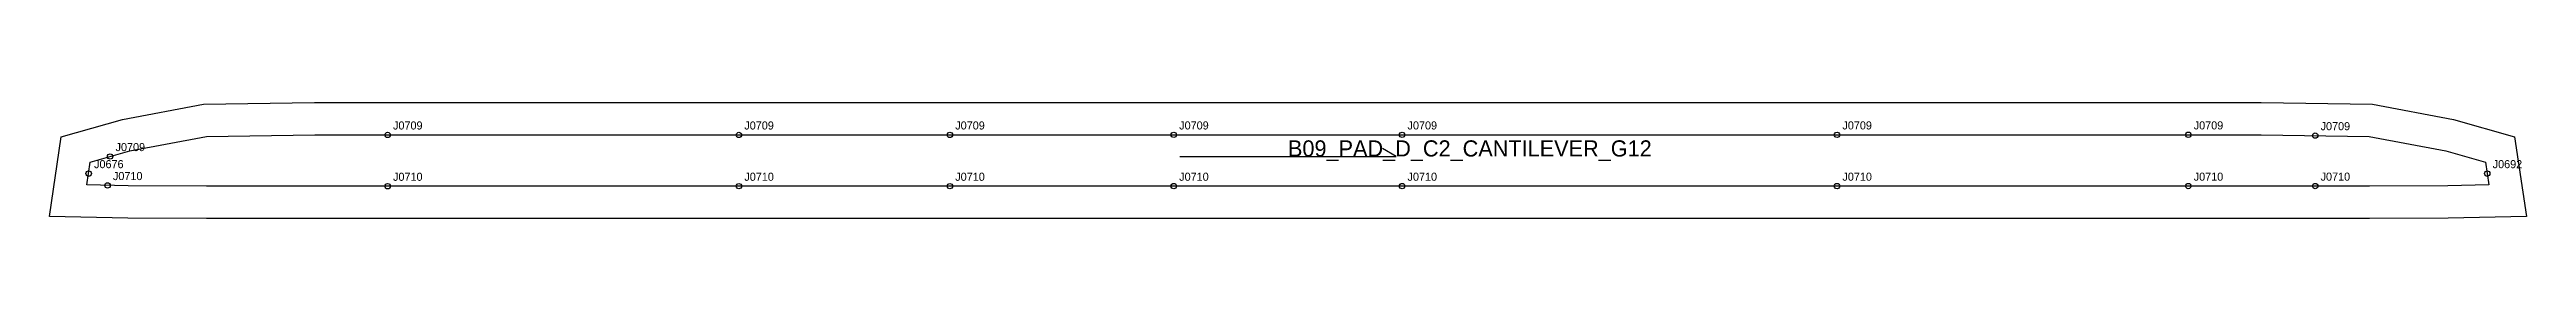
# Model space of a CAD drawing. Header units: millimetres. Extents: x -15 to 902, y -21 to 22.
import ezdxf

# ---------------------------------------------------------------- set-up
doc = ezdxf.new("R2010")
doc.units = ezdxf.units.MM
for name, color, linetype in [('CUT', 1, 'Continuous'), ('GRAIN', 3, 'Continuous'), ('LABEL', 7, 'Continuous'), ('NOTCH', 2, 'Continuous'), ('SEW', 5, 'Continuous')]:
    doc.layers.add(name, color=color, linetype=linetype)

msp = doc.modelspace()

# ---------------------------------------------------------------- linework, layer by layer
at = {"layer": 'CUT'}
msp.add_lwpolyline([(-10.74, 9.41), (11.92, 15.9), (41.85, 21.48), (83.04, 22.11), (137.01, 22.12), (202.68, 22.12), (277.59, 22.13), (358.88, 22.13), (443.41, 22.14), (527.94, 22.14), (609.23, 22.15), (684.14, 22.15), (749.8, 22.16), (803.78, 22.16), (844.98, 21.53), (874.9, 15.9), (897.54, 9.41), (901.95, -20.15), (872.97, -20.83), (843.79, -20.87), (803.7, -20.89), (749.81, -20.89), (684.15, -20.89), (609.23, -20.9), (527.95, -20.9), (443.41, -20.91), (358.88, -20.92), (277.59, -20.92), (202.68, -20.93), (137.02, -20.93), (83.13, -20.93), (43.03, -20.92), (13.84, -20.83), (-15.1, -20.15), (-10.74, 9.41)], close=True, dxfattribs=at)
at = {"layer": 'GRAIN'}
for p, q in [((403.41, 2.1), (483.41, 2.1)), ((483.41, 2.1), (478.41, 5.1))]:
    msp.add_line(p, q, dxfattribs=at)
at = {"layer": 'NOTCH'}
for centre in [(110.07, 10.12), (240.13, 10.12), (318.23, 10.13), (401.14, 10.14), (485.68, 10.14), (646.69, 10.15), (776.75, 10.16), (823.73, 9.86), (7.34, 2.1), (-0.62, -4.24), (6.37, -8.66), (110.07, -8.93), (240.14, -8.92), (318.23, -8.92), (401.14, -8.91), (485.68, -8.91), (646.69, -8.9), (776.75, -8.89), (823.73, -8.88), (887.44, -4.24)]:
    msp.add_circle(centre, 1, dxfattribs=at)
at = {"layer": 'SEW'}
msp.add_lwpolyline([(0, 0), (14.68, 4.2), (43.05, 9.5), (83.13, 10.11), (137.02, 10.12), (202.68, 10.12), (277.59, 10.13), (358.88, 10.13), (443.41, 10.14), (527.94, 10.14), (609.23, 10.15), (684.14, 10.15), (749.81, 10.16), (803.69, 10.16), (843.77, 9.55), (872.13, 4.21), (886.81, 0), (888.07, -8.47), (872.83, -8.83), (843.78, -8.87), (803.69, -8.89), (749.81, -8.89), (684.14, -8.89), (609.23, -8.9), (527.95, -8.9), (443.41, -8.91), (358.88, -8.92), (277.59, -8.92), (202.68, -8.93), (137.02, -8.93), (83.13, -8.93), (43.05, -8.92), (14, -8.84), (-1.25, -8.48)], close=True, dxfattribs=at)

# ---------------------------------------------------------------- texts
at = {"layer": 'LABEL'}
for s, height, p in [('J0709', 3, (112.07, 12.12)), ('J0709', 3, (242.13, 12.12)), ('J0709', 3, (320.23, 12.13)), ('J0709', 3, (403.14, 12.14)), ('J0709', 3, (487.68, 12.14)), ('J0709', 3, (648.69, 12.15)), ('J0709', 3, (778.75, 12.16)), ('J0709', 3, (825.73, 11.86)), ('J0676', 3, (1.38, -2.24)), ('J0709', 3, (9.34, 4.1)), ('B09_PAD_D_C2_CANTILEVER_G12', 6, (443.41, 2.1)), ('J0692', 3, (889.44, -2.24)), ('J0710', 3, (8.37, -6.66)), ('J0710', 3, (112.07, -6.93)), ('J0710', 3, (242.14, -6.92)), ('J0710', 3, (320.23, -6.92)), ('J0710', 3, (403.14, -6.91)), ('J0710', 3, (487.68, -6.91)), ('J0710', 3, (648.69, -6.9)), ('J0710', 3, (778.75, -6.89)), ('J0710', 3, (825.73, -6.88))]:
    msp.add_text(s, height=height, dxfattribs=at).set_placement(p)

doc.saveas('drawing.dxf')
